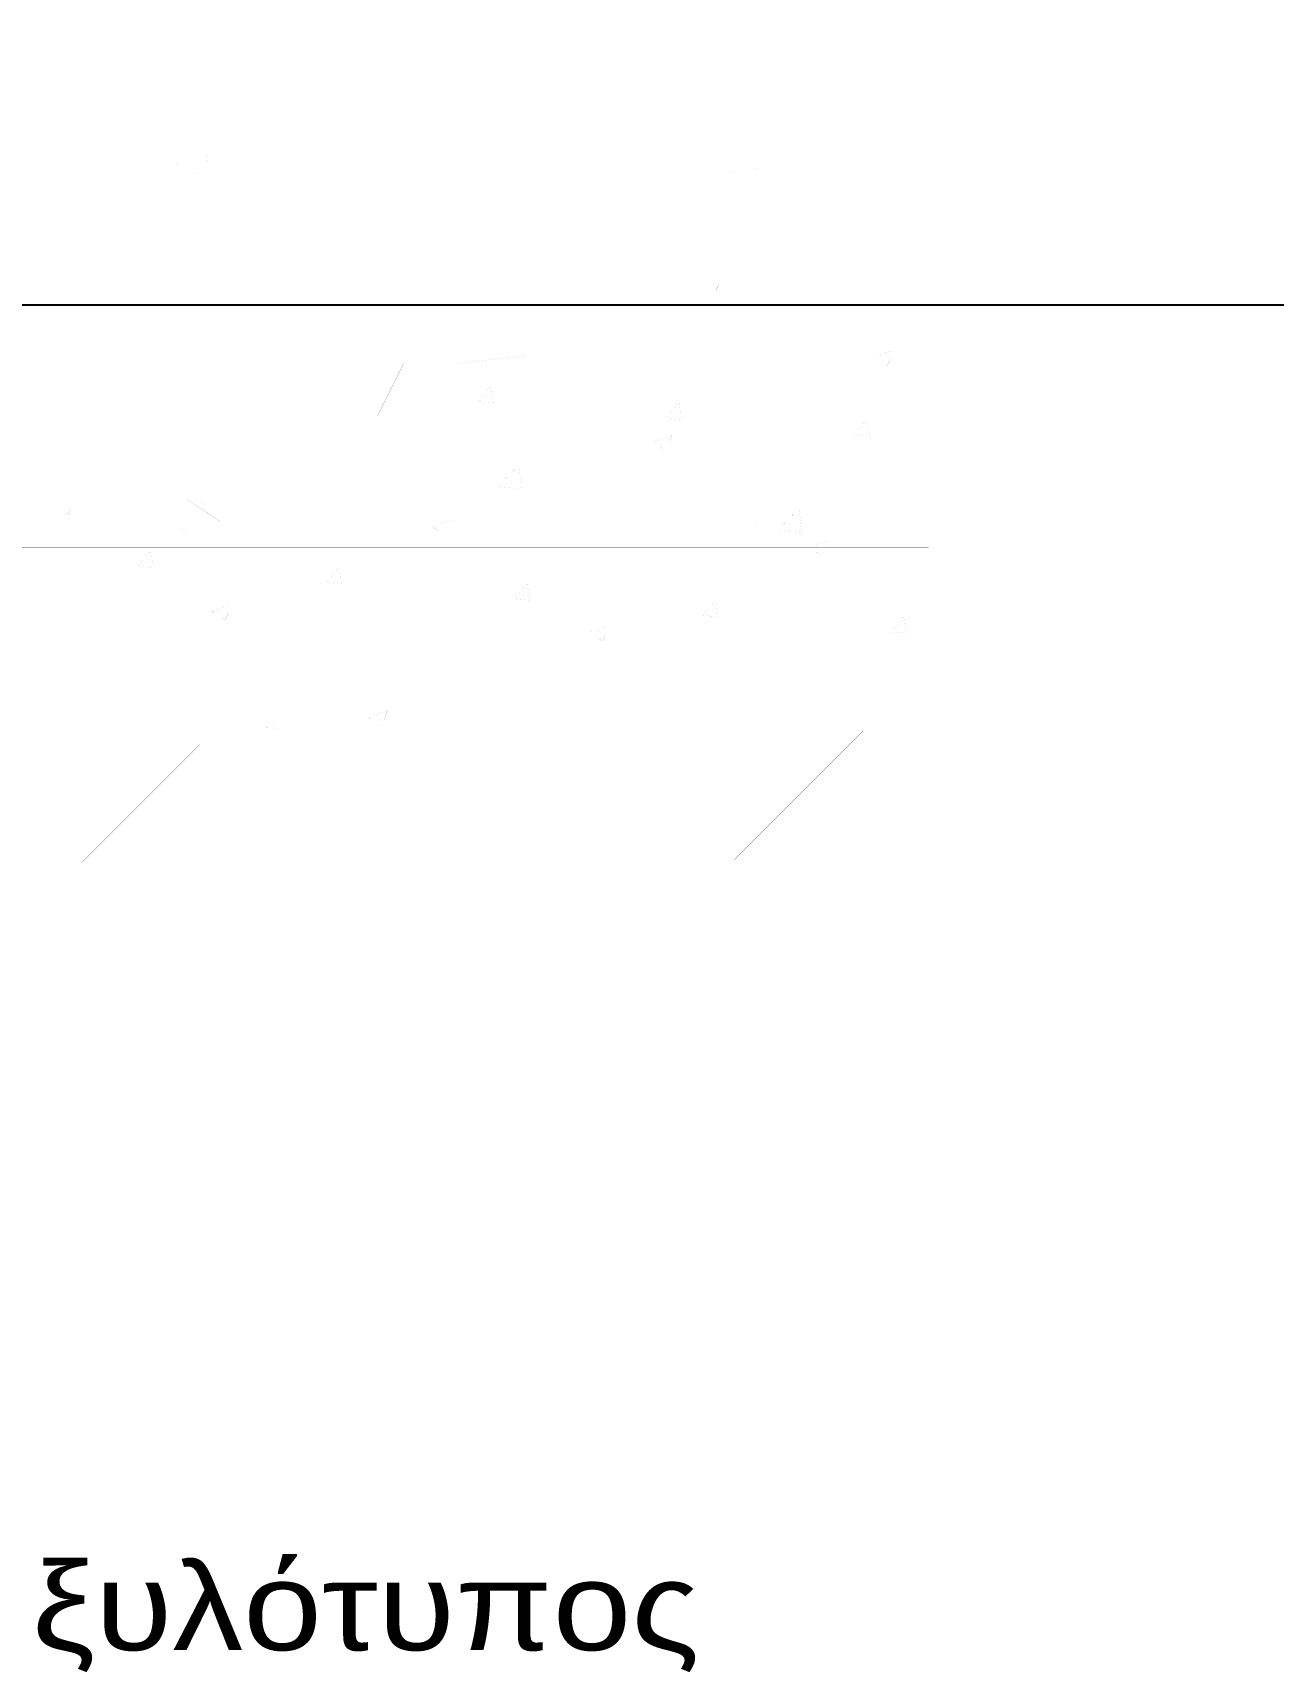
# Model space of a CAD drawing. Header units: millimetres. Extents: x -2171 to 1563, y -1758 to -1505.
# Drawn here: x 1361.777 to 1363.549, y -1607.389 to -1605.046 of the extents above; entities that cross this region are included whole.
import ezdxf

# ---------------------------------------------------------------- set-up
doc = ezdxf.new("R2010")
doc.units = ezdxf.units.MM
doc.linetypes.add('DOT', pattern=[0.025, 0, -0.025])
doc.layers.add('Tablet', color=150, linetype='Continuous', true_color=0x0180ff)
doc.styles.add('S2Arl419_b_1151_161', font='arial.ttf', dxfattribs={"width": 1.15091, "height": 0.041893})

msp = doc.modelspace()

# ---------------------------------------------------------------- linework, layer by layer
at = {"color": 3}
msp.add_line((1340.2843, -1605.4347), (1374.2145, -1605.4347), dxfattribs=at)
at = {"layer": 'Tablet', "color": 150, "linetype": 'DOT', "const_width": 0.000075}
msp.add_lwpolyline([(1363.0572, -1606.456), (1363.0572, -1604.6935)], dxfattribs=at)
at = {"layer": 'Tablet', "color": 1, "const_width": 0.00006}
for points in [[(1360.5624, -1605.181), (1363.0572, -1605.181), (1363.0572, -1605.106), (1360.3947, -1605.106)], [(1363.0572, -1606.231), (1363.0572, -1606.0435), (1360.8072, -1606.0435), (1360.8072, -1606.231)]]:
    msp.add_lwpolyline(points, close=True, dxfattribs=at)
at = {"layer": 'Tablet', "color": 7, "const_width": 0.0000045}
for points in [[(1361.9818, -1605.2255), (1361.9823, -1605.2211), (1361.9835, -1605.2168), (1361.9856, -1605.213), (1361.9884, -1605.2095), (1361.9918, -1605.2067), (1361.9957, -1605.2047), (1361.9999, -1605.2034), (1362.0043, -1605.203), (1362.0087, -1605.2034), (1362.0129, -1605.2047), (1362.0168, -1605.2067), (1362.0202, -1605.2095), (1362.023, -1605.213), (1362.0251, -1605.2168), (1362.0264, -1605.2211), (1362.0268, -1605.2255), (1362.0264, -1605.2298), (1362.0251, -1605.2341), (1362.023, -1605.238), (1362.0202, -1605.2414), (1362.0168, -1605.2442), (1362.0129, -1605.2462), (1362.0087, -1605.2475), (1362.0043, -1605.248), (1361.9999, -1605.2475), (1361.9957, -1605.2462), (1361.9918, -1605.2442), (1361.9884, -1605.2414), (1361.9856, -1605.238), (1361.9835, -1605.2341), (1361.9823, -1605.2298), (1361.9818, -1605.2255)], [(1362.7693, -1605.2255), (1362.7698, -1605.2211), (1362.771, -1605.2168), (1362.7731, -1605.213), (1362.7759, -1605.2095), (1362.7793, -1605.2067), (1362.7832, -1605.2047), (1362.7874, -1605.2034), (1362.7918, -1605.203), (1362.7962, -1605.2034), (1362.8004, -1605.2047), (1362.8043, -1605.2067), (1362.8077, -1605.2095), (1362.8105, -1605.213), (1362.8126, -1605.2168), (1362.8139, -1605.2211), (1362.8143, -1605.2255), (1362.8139, -1605.2298), (1362.8126, -1605.2341), (1362.8105, -1605.238), (1362.8077, -1605.2414), (1362.8043, -1605.2442), (1362.8004, -1605.2462), (1362.7962, -1605.2475), (1362.7918, -1605.248), (1362.7874, -1605.2475), (1362.7832, -1605.2462), (1362.7793, -1605.2442), (1362.7759, -1605.2414), (1362.7731, -1605.238), (1362.771, -1605.2341), (1362.7698, -1605.2298), (1362.7693, -1605.2255)], [(1361.9818, -1605.7365), (1361.9823, -1605.7409), (1361.9835, -1605.7451), (1361.9856, -1605.749), (1361.9884, -1605.7524), (1361.9918, -1605.7552), (1361.9957, -1605.7573), (1361.9999, -1605.7586), (1362.0043, -1605.759), (1362.0087, -1605.7586), (1362.0129, -1605.7573), (1362.0168, -1605.7552), (1362.0202, -1605.7524), (1362.023, -1605.749), (1362.0251, -1605.7451), (1362.0264, -1605.7409), (1362.0268, -1605.7365), (1362.0264, -1605.7321), (1362.0251, -1605.7279), (1362.023, -1605.724), (1362.0202, -1605.7206), (1362.0168, -1605.7178), (1362.0129, -1605.7157), (1362.0087, -1605.7145), (1362.0043, -1605.714), (1361.9999, -1605.7145), (1361.9957, -1605.7157), (1361.9918, -1605.7178), (1361.9884, -1605.7206), (1361.9856, -1605.724), (1361.9835, -1605.7279), (1361.9823, -1605.7321), (1361.9818, -1605.7365)], [(1362.7693, -1605.7365), (1362.7698, -1605.7409), (1362.771, -1605.7451), (1362.7731, -1605.749), (1362.7759, -1605.7524), (1362.7793, -1605.7552), (1362.7832, -1605.7573), (1362.7874, -1605.7586), (1362.7918, -1605.759), (1362.7962, -1605.7586), (1362.8004, -1605.7573), (1362.8043, -1605.7552), (1362.8077, -1605.7524), (1362.8105, -1605.749), (1362.8126, -1605.7451), (1362.8139, -1605.7409), (1362.8143, -1605.7365), (1362.8139, -1605.7321), (1362.8126, -1605.7279), (1362.8105, -1605.724), (1362.8077, -1605.7206), (1362.8043, -1605.7178), (1362.8004, -1605.7157), (1362.7962, -1605.7145), (1362.7918, -1605.714), (1362.7874, -1605.7145), (1362.7832, -1605.7157), (1362.7793, -1605.7178), (1362.7759, -1605.7206), (1362.7731, -1605.724), (1362.771, -1605.7279), (1362.7698, -1605.7321), (1362.7693, -1605.7365)]]:
    msp.add_lwpolyline(points, close=True, dxfattribs=at)
at = {"layer": 'Tablet', "color": 8, "const_width": 0.000045}
for points in [[(1360.8072, -1606.0435), (1363.0572, -1606.0435), (1363.0572, -1605.406), (1362.9447, -1605.406), (1362.8697, -1605.3685), (1362.7572, -1605.406), (1362.7197, -1605.481), (1362.3822, -1605.5185), (1362.3072, -1605.5185), (1362.2697, -1605.5935), (1362.0447, -1605.7435), (1361.9322, -1605.6685), (1361.7822, -1605.7435), (1361.5572, -1605.8935)], [(1363.0056, -1605.5002), (1362.9793, -1605.5103)], [(1363.0056, -1605.5002), (1362.998, -1605.5228)], [(1362.998, -1605.5228), (1362.9793, -1605.5103)], [(1362.4314, -1605.5514), (1362.4133, -1605.573)], [(1362.4314, -1605.5514), (1362.4357, -1605.5749)], [(1362.4357, -1605.5749), (1362.4133, -1605.573)], [(1362.7004, -1605.575), (1362.6823, -1605.5965)], [(1362.7004, -1605.575), (1362.7047, -1605.5985)], [(1362.7047, -1605.5985), (1362.6823, -1605.5965)], [(1362.9693, -1605.5985), (1362.9513, -1605.62)], [(1362.9693, -1605.5985), (1362.9737, -1605.622)], [(1362.6905, -1605.6211), (1362.6643, -1605.6312)], [(1362.6905, -1605.6211), (1362.6829, -1605.6438)], [(1362.9737, -1605.622), (1362.9513, -1605.62)], [(1362.6829, -1605.6438), (1362.6643, -1605.6312)], [(1362.4718, -1605.6634), (1362.4426, -1605.6939)], [(1362.4718, -1605.6634), (1362.4759, -1605.699)], [(1362.4759, -1605.699), (1362.4426, -1605.6939)], [(1361.8348, -1605.7172), (1361.8289, -1605.7347)], [(1361.8289, -1605.7347), (1361.8165, -1605.7263)], [(1362.3754, -1605.7421), (1362.3492, -1605.7522)], [(1362.3754, -1605.7421), (1362.3678, -1605.7647)], [(1362.872, -1605.7255), (1362.8428, -1605.7559)], [(1362.872, -1605.7255), (1362.8761, -1605.7611)], [(1362.3678, -1605.7647), (1362.3492, -1605.7522)], [(1362.8761, -1605.7611), (1362.8428, -1605.7559)], [(1361.9455, -1605.7864), (1361.9274, -1605.808)], [(1361.9455, -1605.7864), (1361.9498, -1605.8099)], [(1362.9143, -1605.7721), (1362.8881, -1605.7822)], [(1362.9067, -1605.7948), (1362.8881, -1605.7822)], [(1362.9144, -1605.7721), (1362.9068, -1605.7948)], [(1361.9498, -1605.8099), (1361.9274, -1605.808)], [(1362.2144, -1605.81), (1362.1964, -1605.8315)], [(1362.2145, -1605.81), (1362.2188, -1605.8335)], [(1362.2188, -1605.8335), (1362.1964, -1605.8315)], [(1362.4834, -1605.8335), (1362.4653, -1605.855)], [(1362.4834, -1605.8335), (1362.4878, -1605.857)], [(1362.4878, -1605.857), (1362.4653, -1605.855)], [(1362.7524, -1605.857), (1362.7343, -1605.8786)], [(1362.7524, -1605.857), (1362.7567, -1605.8805)], [(1362.0603, -1605.863), (1362.0341, -1605.8731)], [(1362.0527, -1605.8857), (1362.0341, -1605.8731)], [(1362.0603, -1605.863), (1362.0527, -1605.8857)], [(1362.7567, -1605.8805), (1362.7343, -1605.8786)], [(1363.0214, -1605.8806), (1363.0033, -1605.9021)], [(1363.0214, -1605.8806), (1363.0257, -1605.9041)], [(1362.5993, -1605.8931), (1362.573, -1605.9031)], [(1362.5917, -1605.9157), (1362.573, -1605.9031)], [(1362.5993, -1605.8931), (1362.5917, -1605.9157)], [(1363.0257, -1605.9041), (1363.0033, -1605.9021)], [(1362.2842, -1606.014), (1362.2579, -1606.0241)], [(1362.2766, -1606.0367), (1362.2579, -1606.0241)], [(1362.2842, -1606.014), (1362.2766, -1606.0367)], [(1362.1213, -1606.0287), (1362.1071, -1606.0435)], [(1362.1213, -1606.0287), (1362.123, -1606.0435)]]:
    msp.add_lwpolyline(points, dxfattribs=at)
at = {"layer": 'Tablet', "color": 7, "const_width": 0.00006}
for points in [[(1363.0572, -1605.781), (1360.6197, -1605.781)], [(1363.0572, -1605.856), (1360.6197, -1605.856)]]:
    msp.add_lwpolyline(points, dxfattribs=at)
at = {"layer": 'Tablet', "color": 9, "const_width": 0.000045}
for points in [[(1361.9029, -1606.0435), (1361.7154, -1606.231)], [(1362.0355, -1606.0435), (1361.848, -1606.231)], [(1362.168, -1606.0435), (1361.9805, -1606.231)], [(1362.3006, -1606.0435), (1362.1131, -1606.231)], [(1362.4332, -1606.0435), (1362.2457, -1606.231)], [(1362.5658, -1606.0435), (1362.3783, -1606.231)], [(1362.6984, -1606.0435), (1362.5109, -1606.231)], [(1362.8309, -1606.0435), (1362.6434, -1606.231)], [(1362.9635, -1606.0435), (1362.776, -1606.231)], [(1363.0572, -1606.0824), (1362.9086, -1606.231)], [(1363.0572, -1606.215), (1363.0412, -1606.231)]]:
    msp.add_lwpolyline(points, dxfattribs=at)

# ---------------------------------------------------------------- texts
at = {"color": 86, "style": 'S2Arl419_b_1151_161', "width": 1.15091}
msp.add_text('ξυλότυπος', height=0.12568, dxfattribs=at).set_placement((1361.776, -1607.357))

doc.saveas('drawing.dxf')
